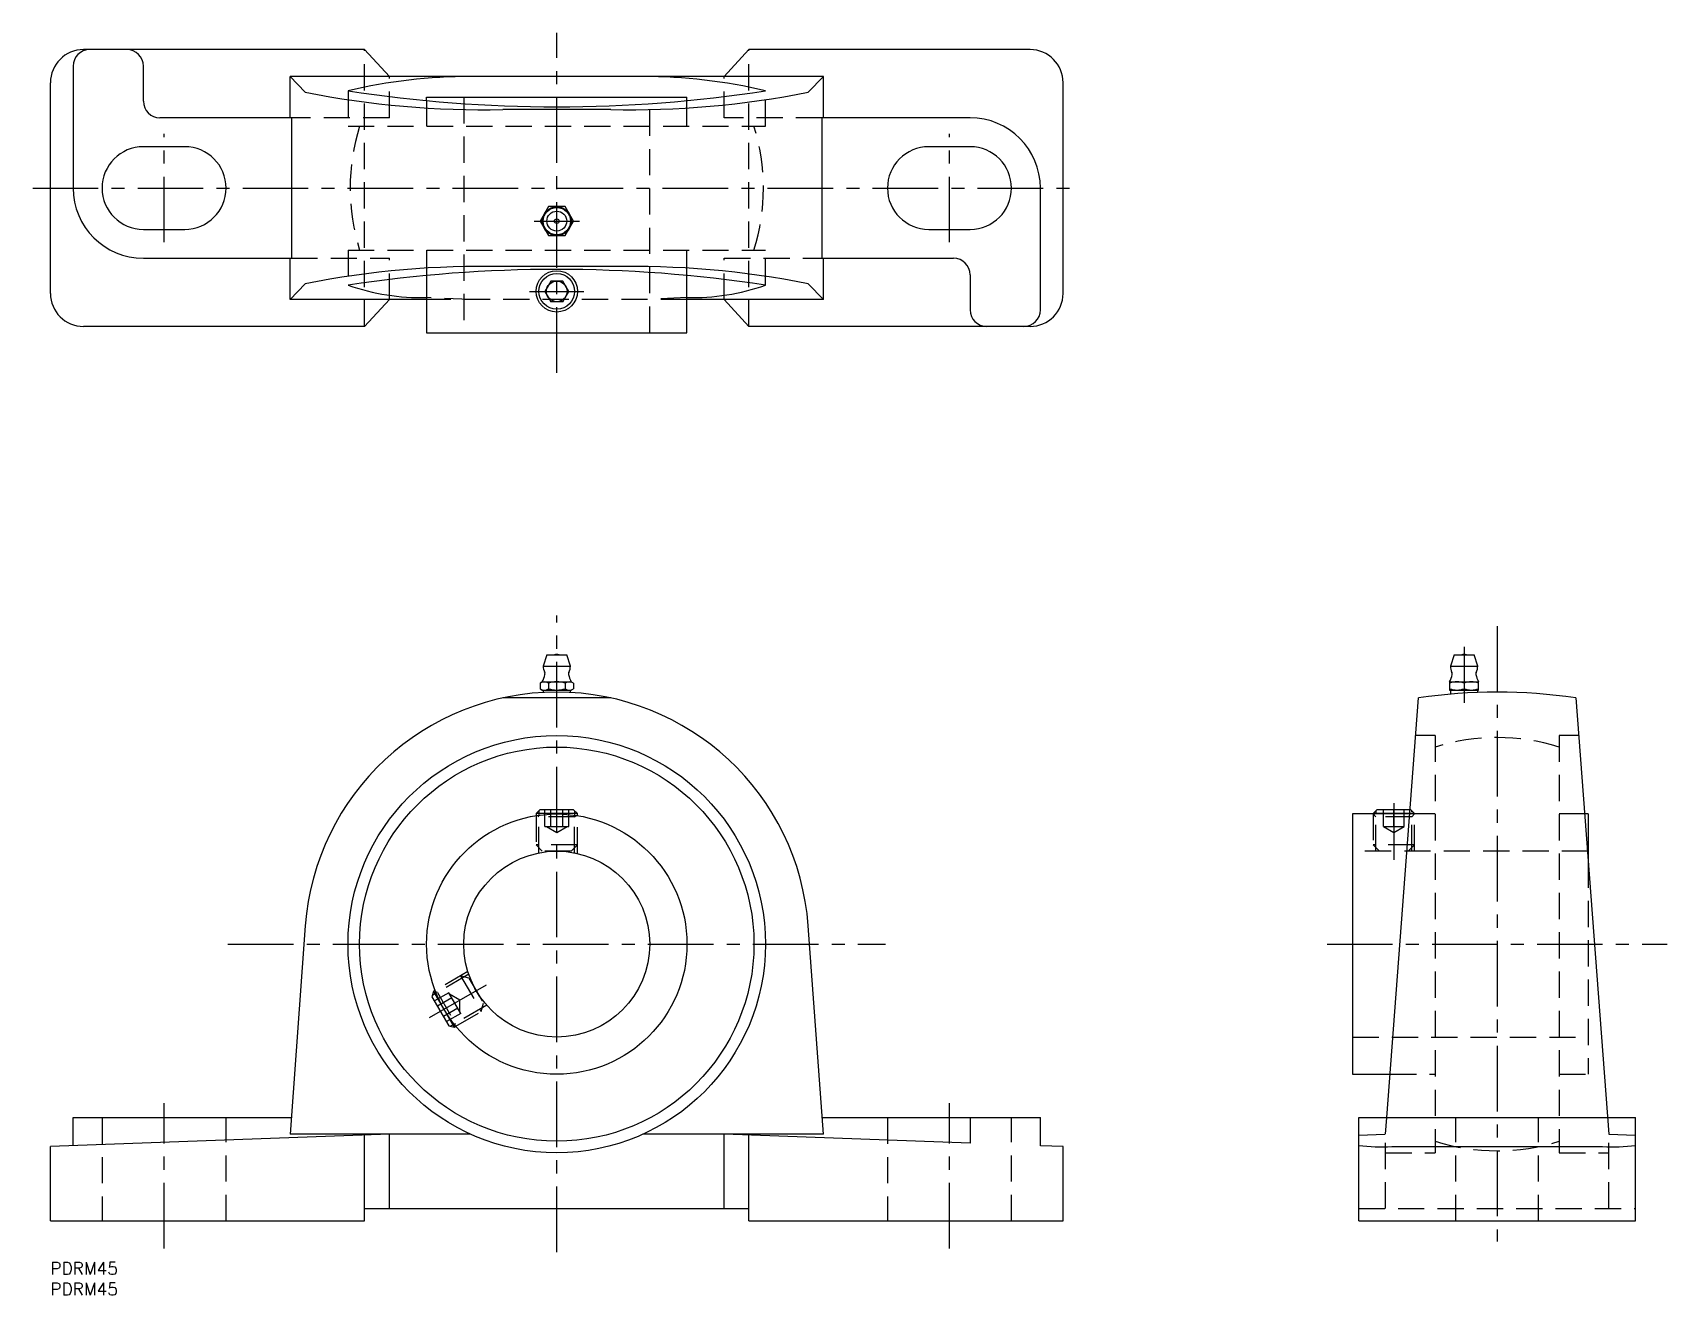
# Model space of a CAD drawing. Extents: x -4 to 391, y -8 to 298.
import ezdxf

# ---------------------------------------------------------------- set-up
doc = ezdxf.new("R2010")
doc.units = 0
doc.header["$LTSCALE"] = 0.5
doc.linetypes.add('CENTER', pattern=[50.8, 31.75, -6.35, 6.35, -6.35])
doc.linetypes.add('DASHED', pattern=[19.05, 12.7, -6.35])
for name, color, linetype in [('MSM_CENTER', 1, 'CENTER'), ('MSM_CONTINUOUS', 7, 'CONTINUOUS'), ('MSM_DASHED', 4, 'DASHED'), ('MSM_NARROW', 5, 'CONTINUOUS'), ('MSM_PART_NUMBER', 7, 'CONTINUOUS')]:
    doc.layers.add(name, color=color, linetype=linetype)
doc.styles.get("Standard").update_dxf_attribs({"font": 'txt.shx', "height": 3, "bigfont": 'bigfont.shx'})

msp = doc.modelspace()

# ---------------------------------------------------------------- linework, layer by layer
at = {"layer": 'MSM_CENTER'}
for p, q in [((122.5, 215.29), (122.5, 297.61)), ((27.5, 246.88), (27.5, 273.13)), ((217.5, 246.88), (217.5, 273.13)), ((-4.29, 260), (249.29, 260)), ((116.99, 252), (128.01, 252)), ((115.94, 235), (129.06, 235)), ((122.5, 2.46), (122.5, 156.54)), ((350, 154), (350, 5)), ((342, 148.95), (342, 135.4)), ((325, 111.15), (325, 97.38)), ((42.96, 77), (202.04, 77)), ((308.84, 77), (391.16, 77)), ((91.73, 59.24), (106.05, 67.5)), ((27.5, 3.36), (27.5, 38.52)), ((217.5, 3.36), (217.5, 38.52)), ((217.5, 3.36), (217.5, 38.52))]:
    msp.add_line(p, q, dxfattribs=at)
at = {"layer": 'MSM_CONTINUOUS'}
for p, q in [((76, 293.5), (8, 293.5)), ((76, 293.5), (82, 287)), ((163, 287), (169, 293.5)), ((237, 293.5), (169, 293.5)), ((5.5, 289.5), (5.5, 260)), ((22.5, 281), (22.5, 289.5)), ((0, 234.5), (0, 285.5)), ((58, 277), (58, 287)), ((187, 287), (58, 287)), ((58, 287), (61.66, 283.18)), ((183.34, 283.18), (187, 287)), ((187, 277), (187, 287)), ((245, 234.5), (245, 285.5)), ((91, 282), (154, 282)), ((91, 281.17), (91, 282)), ((154, 281.17), (154, 282)), ((58.29, 277), (26.5, 277)), ((58.29, 277), (58.29, 243)), ((135.58, 279), (109.42, 279)), ((222.5, 277), (186.71, 277)), ((186.71, 243), (186.71, 277)), ((32.5, 270), (22.5, 270)), ((222.5, 270), (212.5, 270)), ((239.5, 230.5), (239.5, 260)), ((120.48, 255.5), (118.46, 252)), ((124.52, 255.5), (120.48, 255.5)), ((126.54, 252), (124.52, 255.5)), ((22.5, 250), (32.5, 250)), ((118.46, 252), (120.48, 248.5)), ((124.52, 248.5), (126.54, 252)), ((212.5, 250), (222.5, 250)), ((120.48, 248.5), (124.52, 248.5)), ((22.5, 243), (58.29, 243)), ((58, 233), (58, 243)), ((186.71, 243), (218.5, 243)), ((187, 233), (187, 243)), ((91, 238.83), (91, 225)), ((135.58, 241), (109.42, 241)), ((121.06, 237.5), (119.61, 235)), ((123.94, 237.5), (121.06, 237.5)), ((125.39, 235), (123.94, 237.5)), ((154, 225), (154, 238.83)), ((222.5, 239), (222.5, 230.5)), ((61.66, 236.82), (58, 233)), ((119.61, 235), (121.06, 232.5)), ((123.94, 232.5), (125.39, 235)), ((187, 233), (183.34, 236.82)), ((91, 233), (58, 233)), ((82, 233), (76, 226.5)), ((123.94, 232.5), (121.06, 232.5)), ((187, 233), (154, 233)), ((169, 226.5), (163, 233)), ((76, 226.5), (8, 226.5)), ((237, 226.5), (169, 226.5)), ((91, 225), (154, 225)), ((120.1, 147), (119.2, 144.3)), ((120.1, 147), (124.9, 147)), ((125.8, 144.3), (124.9, 147)), ((339.6, 147), (338.7, 144.3)), ((339.6, 147), (344.4, 147)), ((345.3, 144.3), (344.4, 147)), ((119.2, 144.3), (125.8, 144.3)), ((338.7, 144.3), (345.3, 144.3)), ((119, 140.5), (118.46, 140.19)), ((118.46, 140.19), (118.46, 138.81)), ((118.46, 138.81), (119, 138.5)), ((119, 140.5), (126, 140.5)), ((119, 138.5), (126, 138.5)), ((119.2, 138.5), (119.2, 137.91)), ((120.48, 140.19), (120.48, 138.81)), ((124.52, 140.19), (124.52, 138.81)), ((125.8, 137.91), (125.8, 138.5)), ((126.54, 140.19), (126, 140.5)), ((126, 138.5), (126.54, 138.81)), ((126.54, 140.19), (126.54, 138.81)), ((338.5, 140.5), (338.5, 138.5)), ((338.5, 140.5), (345.5, 140.5)), ((338.5, 138.5), (345.5, 138.5)), ((338.7, 138.5), (338.7, 137.5)), ((342, 140.19), (342, 138.81)), ((345.3, 137.91), (345.3, 138.5)), ((345.5, 138.5), (345.5, 140.5)), ((135.58, 136.58), (109.42, 136.58)), ((323.3, 35), (331, 136.58)), ((369, 136.58), (377, 31)), ((118.42, 109.5), (117.5, 108.58)), ((117.5, 108.58), (117.5, 108.1)), ((127.5, 108.58), (117.5, 108.58)), ((126.58, 109.5), (118.42, 109.5)), ((127.5, 108.58), (126.58, 109.5)), ((127.5, 108.1), (127.5, 108.58)), ((328.87, 108.5), (315, 108.5)), ((315, 108.5), (315, 45.5)), ((320.92, 109.5), (320, 108.58)), ((320, 108.58), (320, 108.5)), ((328.88, 108.58), (320, 108.58)), ((328.95, 109.5), (320.92, 109.5)), ((372, 108.5), (371.13, 108.5)), ((372, 108.5), (372, 96.99)), ((61.66, 81.42), (58, 31)), ((187, 31), (183.34, 81.42)), ((92.65, 65.54), (92.31, 64.28)), ((92.31, 64.28), (96.39, 57.22)), ((93.07, 65.78), (92.65, 65.54)), ((92.65, 65.54), (97.65, 56.88)), ((96.39, 57.22), (97.65, 56.88)), ((97.65, 56.88), (98.07, 57.12)), ((315, 45.5), (324.1, 45.5)), ((5.5, 35), (58.29, 35)), ((5.5, 28.2), (5.5, 35)), ((186.71, 35), (239.5, 35)), ((222.5, 35), (222.5, 28.82)), ((239.5, 28.2), (239.5, 35)), ((316.5, 35), (383.5, 35)), ((316.5, 10), (316.5, 35)), ((383.5, 10), (383.5, 35)), ((82, 31), (0, 28)), ((0, 10), (0, 28)), ((101.66, 31), (58, 31)), ((76, 10), (76, 30.78)), ((82, 13), (82, 31)), ((187, 31), (143.34, 31)), ((222.5, 28.82), (163, 31)), ((163, 13), (163, 31)), ((169, 10), (169, 30.78)), ((245, 28), (239.5, 28.2)), ((245, 10), (245, 28)), ((324.5, 28), (375.5, 28)), ((377, 31), (383.5, 30.78)), ((76, 13), (169, 13)), ((0, 10), (76, 10)), ((169, 10), (245, 10)), ((316.5, 10), (383.5, 10))]:
    msp.add_line(p, q, dxfattribs=at)
for centre, radius in [((122.5, 252), 3.5), ((122.5, 252), 3.3), ((122.5, 252), 2.4), ((122.5, 252), 0.555), ((122.5, 235), 5), ((122.5, 235), 4.32), ((122.5, 235), 2.5), ((122.5, 77), 50.5), ((122.5, 77), 47.7), ((122.5, 77), 31.5), ((122.5, 77), 22.5)]:
    msp.add_circle(centre, radius, dxfattribs=at)
for centre, radius, start, end in [((8, 285.5), 8, 90, 180), ((9.5, 289.5), 4, 90, 180), ((18.5, 289.5), 4, 360, 90), ((237, 285.5), 8, 360, 90), ((101.32, 161.98), 125.02, 89.8421, 103.5619), ((143.68, 161.98), 125.02, 76.4381, 90.1579), ((26.5, 281), 4, 180, 270), ((104.63, 499.24), 220.29, 258.7511, 271.2462), ((122.5, 614.84), 335.16, 261.3339, 278.6661), ((140.37, 499.24), 220.29, 268.7538, 281.2489), ((222.5, 260), 17, 360, 90), ((22.5, 260), 10, 90, 270), ((32.5, 260), 10, 270, 90), ((212.5, 260), 10, 90, 270), ((222.5, 260), 10, 270, 90), ((22.5, 260), 17, 180, 270), ((218.5, 239), 4, 360, 90), ((104.63, 20.76), 220.29, 88.7538, 101.2489), ((122.5, -94.84), 335.16, 81.3339, 98.6661), ((140.37, 20.76), 220.29, 78.7511, 91.2462), ((8, 234.5), 8, 180, 270), ((89.83, 287.94), 54.46, 250.8832, 271.2258), ((155.17, 287.94), 54.46, 268.7742, 289.1168), ((237, 234.5), 8, 270, 0), ((226.5, 230.5), 4, 180, 270), ((235.5, 230.5), 4, 270, 0), ((122.5, 145.51), 1.59, 69.5582, 110.4418), ((342, 145.51), 1.59, 69.5582, 110.4418), ((122.5, 144.3), 3.3, 180, 207.4808), ((118.86, 142.41), 0.8, 348.6668, 27.4808), ((126.14, 142.41), 0.8, 152.5192, 191.3332), ((122.5, 144.3), 3.3, 332.5192, 0), ((342, 144.3), 3.3, 180, 207.4808), ((338.36, 142.41), 0.8, 348.6668, 27.4808), ((345.64, 142.41), 0.8, 152.5192, 191.3332), ((342, 144.3), 3.3, 332.5192, 0), ((119.47, 138.71), 1.79, 55.6158, 124.3842), ((119.47, 140.29), 1.79, 235.6665, 304.3335), ((113.76, 143.43), 6, 330.7697, 348.6668), ((122.5, 133.81), 6.69, 72.412, 107.588), ((122.5, 145.19), 6.69, 252.412, 287.588), ((125.53, 138.71), 1.79, 55.6158, 124.3842), ((125.53, 140.29), 1.79, 235.6665, 304.3335), ((131.24, 143.43), 6, 191.3332, 209.2303), ((333.26, 143.43), 6, 330.7697, 348.6668), ((340.25, 135.45), 5.05, 69.7438, 110.2562), ((340.25, 143.56), 5.06, 249.7547, 290.2453), ((343.75, 135.45), 5.05, 69.7438, 110.2562), ((343.75, 143.56), 5.06, 249.7547, 290.2453), ((350.74, 143.43), 6, 191.3332, 209.2303), ((122.5, 77), 61, 4.1518, 175.8482), ((350, 10), 128, 81.4636, 98.5364), ((322.01, 69.48), 41.55, 262.3772, 273.4323), ((377.99, 69.48), 41.55, 266.5677, 277.6228)]:
    msp.add_arc(centre, radius, start, end, dxfattribs=at)
at = {"layer": 'MSM_DASHED'}
for p, q in [((76, 226.5), (76, 293.5)), ((169, 226.5), (169, 293.5)), ((82, 277), (82, 287)), ((163, 277), (163, 287)), ((72, 283.51), (72, 275)), ((91, 281.17), (91, 275)), ((100, 282), (100, 225)), ((145, 225), (145, 282)), ((154, 275), (154, 281.17)), ((173, 275), (173, 283.51)), ((82, 277), (58.29, 277)), ((186.71, 277), (163, 277)), ((72, 275), (173, 275)), ((58.29, 243), (82, 243)), ((72, 245), (173, 245)), ((72, 245), (72, 236.49)), ((82, 233), (82, 243)), ((91, 245), (91, 238.83)), ((154, 238.83), (154, 245)), ((163, 243), (186.71, 243)), ((163, 233), (163, 243)), ((173, 236.49), (173, 245)), ((101.66, 233), (91, 233.49)), ((154, 233.49), (143.34, 233)), ((154, 233), (91, 233)), ((335, 127.5), (330.31, 127.5)), ((335, 127.5), (335, 26.5)), ((369.69, 127.5), (365, 127.5)), ((365, 127.5), (365, 26.5)), ((117.5, 108.1), (117.5, 98.94)), ((117.85, 108.15), (118.18, 107.82)), ((118.18, 99.08), (118.18, 108.2)), ((126.82, 107.82), (118.18, 107.82)), ((119.61, 105.5), (119.61, 109.5)), ((121.06, 105.5), (121.06, 109.5)), ((123.94, 105.5), (123.94, 109.5)), ((125.39, 105.5), (125.39, 109.5)), ((126.82, 99.08), (126.82, 108.2)), ((126.82, 107.82), (127.15, 108.15)), ((127.5, 98.94), (127.5, 108.1)), ((320, 108.5), (320, 99.5)), ((320, 108.5), (320.68, 107.82)), ((320.68, 99.5), (320.68, 108.5)), ((329.32, 107.82), (320.68, 107.82)), ((322.5, 105.5), (322.5, 109.5)), ((325, 105.5), (325, 109.5)), ((327.5, 105.5), (327.5, 109.5)), ((335, 108.5), (328.87, 108.5)), ((330, 108.58), (328.88, 108.58)), ((329.08, 109.5), (328.95, 109.5)), ((330, 108.58), (329.08, 109.5)), ((329.32, 99.5), (329.32, 109.26)), ((329.32, 107.82), (330, 108.5)), ((330, 99.5), (330, 108.58)), ((371.13, 108.5), (365, 108.5)), ((119.61, 105.5), (125.39, 105.5)), ((120, 105.5), (122.5, 104.06)), ((122.5, 104.06), (125, 105.5)), ((322.5, 105.5), (327.5, 105.5)), ((322.5, 105.5), (325, 104.06)), ((325, 104.06), (327.5, 105.5)), ((117.5, 101), (119, 99.5)), ((127.5, 101), (117.5, 101)), ((126, 99.5), (119, 99.5)), ((126, 99.5), (127.5, 101)), ((372, 99.5), (315, 99.5)), ((320, 101), (321.5, 99.5)), ((330, 101), (320, 101)), ((328.5, 99.5), (330, 101)), ((372, 96.99), (372, 45.5)), ((101, 70.36), (93.07, 65.78)), ((101.22, 69.7), (93.32, 65.14)), ((101.26, 68.78), (99.22, 69.33)), ((99.22, 69.33), (104.22, 60.67)), ((101.26, 68.78), (104.76, 62.72)), ((96.37, 65.25), (92.91, 63.25)), ((93.64, 65.33), (93.19, 65.45)), ((97.1, 64), (93.63, 62)), ((93.64, 65.33), (97.97, 57.84)), ((99.26, 60.25), (96.37, 65.25)), ((99.07, 63.47), (96.57, 64.92)), ((99.07, 60.58), (99.07, 63.47)), ((98.54, 61.5), (95.08, 59.5)), ((99.26, 60.25), (95.8, 58.25)), ((105.54, 62.22), (97.64, 57.65)), ((98.07, 57.12), (106, 61.7)), ((104.22, 60.67), (104.76, 62.72)), ((97.85, 57.39), (97.97, 57.84)), ((315, 54.5), (372, 54.5)), ((324.1, 45.5), (335, 45.5)), ((365, 45.5), (372, 45.5)), ((12.5, 35), (12.5, 10)), ((42.5, 10), (42.5, 35)), ((202.5, 35), (202.5, 10)), ((232.5, 10), (232.5, 35)), ((323, 31), (323.3, 35)), ((340, 10), (340, 35)), ((360, 10), (360, 35)), ((316.5, 30.78), (323, 31)), ((323, 13), (323, 31)), ((377, 13), (377, 31)), ((323, 26.5), (335, 26.5)), ((365, 26.5), (377, 26.5)), ((316.5, 13), (383.5, 13))]:
    msp.add_line(p, q, dxfattribs=at)
for centre, start, end in [((122.5, 260), 162.5424, 197.4576), ((122.5, 260), 342.5424, 17.4576), ((350, 77), 72.5424, 107.4576), ((350, 77), 252.5424, 287.4576)]:
    msp.add_arc(centre, 50, start, end, dxfattribs=at)
at = {"layer": 'MSM_NARROW'}
for p, q in [((118.18, 109.26), (118.18, 108.2)), ((126.82, 109.26), (126.82, 108.2)), ((320.68, 109.26), (320.68, 108.5)), ((92.4, 64.62), (93.32, 65.14)), ((96.73, 57.13), (97.64, 57.65))]:
    msp.add_line(p, q, dxfattribs=at)

# ---------------------------------------------------------------- texts
at = {"layer": 'MSM_PART_NUMBER'}
for p in [(0, -3), (0, -8)]:
    msp.add_text('PDRM45', height=3, dxfattribs=at).set_placement(p)

doc.saveas('drawing.dxf')
